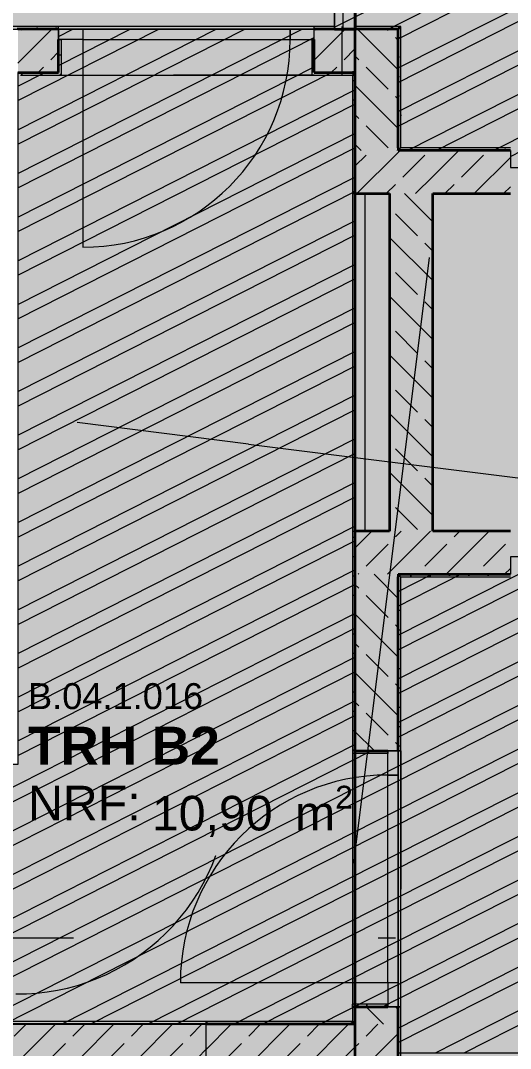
# Model space of a CAD drawing. Header units: metres. Extents: x 101 to 346, y 66 to 213.
# Drawn here: x 152.42 to 155.26, y 84.99 to 90.93 of the extents above; entities that cross this region are included whole.
import ezdxf

# ---------------------------------------------------------------- set-up
doc = ezdxf.new("R2010")
doc.units = ezdxf.units.M
doc.header["$MEASUREMENT"] = 0
for name, pattern in [('Strichlinie-über-Schnitt', [0.0023, 0.0008, -0.0015]), ('Strichlinie_ eng', [0.0023, 0.0015, -0.0008]), ('Strichpunktlinie', [0.006703, 0.003528, -0.001764, 0, -0.001411])]:
    doc.linetypes.add(name, pattern=pattern)
for name, color, linetype in [('00  Raster', 7, 'Continuous'), ('10  Treppen + Rampen', 7, 'Continuous'), ('10  Wand Massiv', 7, 'Continuous'), ('10  Wand Massiv_Schnittschraffur', 7, 'Continuous'), ('10  Wand Massiv_Tür', 7, 'Continuous'), ('20  Boden Aufbauten', 7, 'Continuous'), ('20  Boden Aufbauten_Deckschraffur', 7, 'Continuous'), ('20  Wand Leichtbau', 7, 'Continuous'), ('20  Wand Leichtbau_Schnittschraffur', 7, 'Continuous'), ('20  Wand Leichtbau_Tür', 7, 'Continuous'), ('50  NUF - Raumstempel', 7, 'Continuous'), ('Neubau_10  Treppen + Rampen', 7, 'Continuous'), ('Neubau_20  Boden Aufbauten', 7, 'Continuous'), ('Neubau_20  Boden Aufbauten_Deckschraffur', 7, 'Continuous'), ('Neubau_20  Bodenschott', 7, 'Continuous'), ('Neubau_20  Bodenschott_Deckschraffur', 7, 'Continuous')]:
    doc.layers.add(name, color=color, linetype=linetype)
doc.styles.add('ERSTELLTER_STIL_1', font='')
doc.styles.add('ERSTELLTER_STIL_2', font='arial.ttf')
doc.styles.get('ERSTELLTER_STIL_1').set_extended_font_data('Arial')
pattern_1 = [(26.86749, (13.58792, 22.68427), (-0.07117876, 0.14049852), [0, -0.105, 0, -0.1575]), (91.86749, (13.92054, 22.57534), (0.15741635, 0.00513262), [0, -0.077, 0, -0.133])]
pattern_2 = [(26.86749, (13.479, 22.35165), (-0.10168394, 0.20071217), []), (26.86749, (13.4451, 22.41855), (-0.10168394, 0.20071217), [])]
pattern_3 = [(26.86749, (13.479, 22.351647), (-0.022596431, 0.044602705), [0, -0.05])]
pattern_4 = [(225, (13.479, 22.35165), (-0.16970563, 0.16970563), []), (225, (13.56385, 22.2668), (-0.16970563, 0.16970563), [0.18, -0.06])]
pattern_5 = [(45, (13.479, 22.35165), (-0.16970563, 0.16970563), []), (45, (13.39415, 22.4365), (-0.16970563, 0.16970563), [0.18, -0.06])]
pattern_6 = [(315, (13.479, 22.35165), (0.16970563, 0.16970563), []), (315, (13.56385, 22.4365), (0.16970563, 0.16970563), [0.18, -0.06])]
pattern_7 = [(225, (13.479, 22.35165), (-0.16970563, 0.16970563), []), (225, (13.56385, 22.2668), (-0.16970563, 0.16970563), [0.18, -0.06])]
pattern_8 = [(45, (13.479, 22.35165), (-0.16970563, 0.16970563), []), (45, (13.39415, 22.4365), (-0.16970563, 0.16970563), [0.18, -0.06])]
pattern_9 = [(315, (13.479, 22.35165), (0.16970563, 0.16970563), []), (315, (13.56385, 22.4365), (0.16970563, 0.16970563), [0.18, -0.06])]

msp = doc.modelspace()

# ---------------------------------------------------------------- hatches: boundary and pattern name
at = {"layer": '10  Wand Massiv_Schnittschraffur', "linetype": 'Continuous', "lineweight": 0, "true_color": 0xffffff}
for points in [[(152.6404, 90.8919), (148.8054, 90.8919), (148.8196, 90.8769), (152.6404, 90.8769)], [(154.2379, 90.8919), (154.1204, 90.8919), (154.1204, 90.8769), (154.2379, 90.8769)], [(154.3554, 90.8919), (154.2804, 90.8919), (154.2804, 90.8769), (154.3554, 90.8769)], [(154.3629, 90.8919), (154.3629, 90.8769), (154.6054, 90.8769), (154.6054, 90.8919)], [(154.6054, 90.8919), (154.6054, 90.8769), (154.6204, 90.8919)], [(154.6054, 90.8769), (154.6204, 90.8769), (154.6204, 90.8919)], [(152.6404, 90.8769), (152.4054, 90.8769), (152.4054, 90.6269), (152.6404, 90.6269), (152.6404, 90.8169)], [(152.6404, 90.8769), (152.6404, 90.8169), (152.7804, 90.8169), (152.7804, 90.8769)], [(153.9804, 90.8169), (153.9804, 90.8769), (152.7804, 90.8769), (152.7804, 90.8169)], [(154.1204, 90.8769), (153.9804, 90.8769), (153.9804, 90.8169), (154.1204, 90.8169)], [(154.3554, 90.8769), (154.1204, 90.8769), (154.1204, 90.8169), (154.1204, 90.6269), (154.3554, 90.6269)], [(154.3554, 90.8769), (154.2804, 90.8769), (154.2804, 90.6269), (154.3554, 90.6269)], [(154.6054, 90.8769), (154.3554, 90.8769), (154.3554, 90.6269)], [(154.3554, 90.6269), (154.6054, 90.6269), (154.6054, 90.8769)], [(154.6204, 90.1919), (154.6204, 90.8769), (154.6054, 90.8769), (154.6054, 90.1919)], [(152.6404, 90.6119), (152.6554, 90.6119), (152.6554, 90.8169), (152.6404, 90.8169), (152.6404, 90.6269)], [(154.1054, 90.6119), (154.1204, 90.6119), (154.1204, 90.6269), (154.1204, 90.8169), (154.1054, 90.8169)], [(152.4204, 90.6269), (152.4204, 90.6119), (152.6404, 90.6119), (152.6404, 90.6269)], [(154.1204, 90.6269), (154.1204, 90.6119), (154.3404, 90.6119), (154.3404, 90.6269)], [(154.2804, 90.6119), (154.3554, 90.6119), (154.3554, 90.6269), (154.2804, 90.6269)], [(154.3554, 90.6269), (154.3404, 90.6269), (154.3404, 90.6119)], [(154.3404, 90.6119), (154.3554, 90.6119), (154.3554, 90.6269)], [(154.3404, 90.6119), (154.3404, 89.9269), (154.3554, 89.9411), (154.3554, 90.6119)], [(154.6045, 90.1769), (154.6054, 90.1777), (154.6054, 90.6269), (154.3554, 90.6269), (154.3554, 90.1769)], [(154.3554, 90.1769), (154.3554, 89.9411), (154.6045, 90.1769)], [(154.3554, 89.9269), (154.6054, 89.9269), (154.6054, 90.1769), (154.3554, 89.9411)], [(154.6204, 90.1919), (154.6054, 90.1919), (154.6054, 90.1777)], [(154.6204, 90.1919), (154.6054, 90.1777), (154.6204, 90.1769)], [(154.6054, 89.9269), (154.8054, 89.9269), (154.8054, 90.1769), (154.6054, 90.1769)], [(154.6204, 90.1769), (154.8054, 90.1769), (154.8054, 90.1919), (154.6204, 90.1919)], [(154.8054, 90.1919), (154.8054, 90.1769), (155.2554, 90.1769), (155.2554, 90.1919)], [(154.8054, 90.1769), (154.8054, 89.9269), (155.2554, 89.9269), (155.2554, 90.1769)], [(154.3554, 89.9411), (154.3404, 89.9269), (154.3554, 89.9269)], [(154.8054, 87.9769), (154.8054, 89.9269), (154.5554, 89.9269), (154.5554, 87.9769)], [(154.3404, 87.9769), (154.3554, 87.9627), (154.3554, 87.9769)], [(154.3554, 87.9627), (154.3404, 87.9769), (154.3404, 86.7069), (154.3554, 86.7069)], [(154.6054, 87.9769), (154.3554, 87.9769), (154.3554, 87.9627), (154.6045, 87.7269)], [(154.6054, 87.7269), (154.8054, 87.7269), (154.8054, 87.9769), (154.6054, 87.9769)], [(154.8054, 87.9769), (154.8054, 87.7269), (155.2554, 87.7269), (155.2554, 87.9769)], [(154.6045, 87.7269), (154.3554, 87.9627), (154.3554, 87.7269)], [(154.6045, 87.7269), (154.3554, 87.7269), (154.3554, 86.7069), (154.5454, 86.7069), (154.6054, 86.7069), (154.6054, 87.7261)], [(154.6054, 87.7269), (154.6204, 87.7119), (154.6204, 87.7269)], [(154.6204, 87.7119), (154.6054, 87.7261), (154.6054, 87.7119)], [(154.6054, 87.7119), (154.6054, 86.7069), (154.6204, 86.7069), (154.6204, 87.7119)], [(154.6204, 87.7119), (154.8054, 87.7119), (154.8054, 87.7269), (154.6204, 87.7269)], [(154.8054, 87.7269), (154.8054, 87.7119), (155.2554, 87.7119), (155.2554, 87.7269)], [(154.3404, 86.7069), (154.3404, 86.6919), (154.5454, 86.6919), (154.5454, 86.7069), (154.3554, 86.7069)], [(154.6054, 86.7069), (154.5454, 86.7069), (154.5454, 86.5669), (154.6054, 86.5669)], [(154.5454, 86.5669), (154.5454, 85.3669), (154.6054, 85.3669), (154.6054, 86.5669)], [(154.6054, 85.2269), (154.6054, 85.3669), (154.5454, 85.3669), (154.5454, 85.2269)], [(154.3404, 85.2419), (154.3404, 85.2269), (154.3554, 85.2269), (154.5454, 85.2269), (154.5454, 85.2419)], [(154.3554, 85.2269), (154.3404, 85.2269), (154.3404, 85.1419), (154.3554, 85.1419)], [(154.3554, 85.2269), (154.3554, 85.1269), (154.6054, 85.1269), (154.6054, 85.2269), (154.5454, 85.2269)], [(154.6054, 85.2269), (154.6054, 84.8769), (154.6204, 84.8769), (154.6204, 85.2269)], [(153.5011, 85.1419), (148.1904, 85.1419), (148.1904, 85.1269), (153.5011, 85.1269)], [(148.1904, 84.9269), (153.5011, 84.9269), (153.5011, 85.1269), (148.1904, 85.1269)], [(154.3404, 85.1419), (153.4948, 85.1419), (153.4948, 85.1269), (154.3404, 85.1269)], [(154.3554, 85.1269), (153.4948, 85.1269), (153.4948, 84.8769), (154.3554, 84.8769)], [(154.3554, 85.1419), (154.3404, 85.1419), (154.3554, 85.1269)], [(154.3404, 85.1419), (154.3404, 85.1269), (154.3554, 85.1269)], [(154.6054, 85.1269), (154.3554, 85.1269), (154.6054, 84.8769)], [(154.3554, 85.1269), (154.3554, 84.8769), (154.6054, 84.8769)]]:
    msp.add_hatch(color=7, dxfattribs=at).paths.add_polyline_path(points)
at = {"layer": '10  Wand Massiv_Schnittschraffur', "linetype": 'Continuous', "lineweight": 13, "true_color": 0x000100}
h = msp.add_hatch(dxfattribs=at)
h.set_pattern_fill('Gips_0008', color=98, style=0, pattern_type=2)
h.set_pattern_definition(pattern_3)
h.paths.add_polyline_path([(152.6404, 90.8919), (148.8054, 90.8919), (148.8196, 90.8769), (152.6404, 90.8769)])
h = msp.add_hatch(dxfattribs=at)
h.set_pattern_fill('Gips_0008', color=98, style=0, pattern_type=2)
h.set_pattern_definition(pattern_3)
h.paths.add_polyline_path([(154.2379, 90.8919), (154.1204, 90.8919), (154.1204, 90.8769), (154.2379, 90.8769)])
h = msp.add_hatch(dxfattribs=at)
h.set_pattern_fill('Gips_0008', color=98, style=0, pattern_type=2)
h.set_pattern_definition(pattern_3)
h.paths.add_polyline_path([(154.3554, 90.8919), (154.2804, 90.8919), (154.2804, 90.8769), (154.3554, 90.8769)])
h = msp.add_hatch(dxfattribs=at)
h.set_pattern_fill('Gips_0008', color=98, style=0, pattern_type=2)
h.set_pattern_definition(pattern_3)
h.paths.add_polyline_path([(154.3629, 90.8919), (154.3629, 90.8769), (154.6054, 90.8769), (154.6054, 90.8919)])
h = msp.add_hatch(dxfattribs=at)
h.set_pattern_fill('Gips_0008', color=98, style=0, pattern_type=2)
h.set_pattern_definition(pattern_3)
h.paths.add_polyline_path([(154.6054, 90.8919), (154.6054, 90.8769), (154.6204, 90.8919)])
h = msp.add_hatch(dxfattribs=at)
h.set_pattern_fill('Gips_0008', color=98, style=0, pattern_type=2)
h.set_pattern_definition(pattern_3)
h.paths.add_polyline_path([(154.6054, 90.8769), (154.6204, 90.8769), (154.6204, 90.8919)])
h = msp.add_hatch(dxfattribs=at)
h.set_pattern_fill('Beton__Stahlbeton_0008', color=98, style=0, pattern_type=2)
h.set_pattern_definition(pattern_4)
h.paths.add_polyline_path([(152.6404, 90.8769), (152.4054, 90.8769), (152.4054, 90.6269), (152.6404, 90.6269), (152.6404, 90.8169)])
h = msp.add_hatch(dxfattribs=at)
h.set_pattern_fill('Beton__Stahlbeton_0008', color=98, style=0, pattern_type=2)
h.set_pattern_definition(pattern_4)
h.paths.add_polyline_path([(154.3554, 90.8769), (154.1204, 90.8769), (154.1204, 90.8169), (154.1204, 90.6269), (154.3554, 90.6269)])
h = msp.add_hatch(dxfattribs=at)
h.set_pattern_fill('Beton__Stahlbeton_0008', color=98, style=0, pattern_type=2)
h.set_pattern_definition([(225, (13.479, 22.35165), (-0.16970563, 0.16970563), []), (225, (13.56385, 22.2668), (-0.16970563, 0.16970563), [0.18, -0.06])])
h.paths.add_polyline_path([(154.3554, 90.8769), (154.2804, 90.8769), (154.2804, 90.6269), (154.3554, 90.6269)])
h = msp.add_hatch(dxfattribs=at)
h.set_pattern_fill('Beton__Stahlbeton_0008', color=98, style=0, pattern_type=2)
h.set_pattern_definition(pattern_9)
h.paths.add_polyline_path([(154.6054, 90.8769), (154.3554, 90.8769), (154.3554, 90.6269)])
h = msp.add_hatch(dxfattribs=at)
h.set_pattern_fill('Beton__Stahlbeton_0008', color=98, style=0, pattern_type=2)
h.set_pattern_definition(pattern_9)
h.paths.add_polyline_path([(154.3554, 90.6269), (154.6054, 90.6269), (154.6054, 90.8769)])
h = msp.add_hatch(dxfattribs=at)
h.set_pattern_fill('Gips_0008', color=98, style=0, pattern_type=2)
h.set_pattern_definition(pattern_3)
h.paths.add_polyline_path([(154.6204, 90.1919), (154.6204, 90.8769), (154.6054, 90.8769), (154.6054, 90.1919)])
h = msp.add_hatch(dxfattribs=at)
h.set_pattern_fill('Gips_0008', color=98, style=0, pattern_type=2)
h.set_pattern_definition(pattern_3)
h.paths.add_polyline_path([(152.6404, 90.6119), (152.6554, 90.6119), (152.6554, 90.8169), (152.6404, 90.8169), (152.6404, 90.6269)])
h = msp.add_hatch(dxfattribs=at)
h.set_pattern_fill('Gips_0008', color=98, style=0, pattern_type=2)
h.set_pattern_definition(pattern_3)
h.paths.add_polyline_path([(154.1054, 90.6119), (154.1204, 90.6119), (154.1204, 90.6269), (154.1204, 90.8169), (154.1054, 90.8169)])
h = msp.add_hatch(dxfattribs=at)
h.set_pattern_fill('Gips_0008', color=98, style=0, pattern_type=2)
h.set_pattern_definition(pattern_3)
h.paths.add_polyline_path([(152.4204, 90.6269), (152.4204, 90.6119), (152.6404, 90.6119), (152.6404, 90.6269)])
h = msp.add_hatch(dxfattribs=at)
h.set_pattern_fill('Gips_0008', color=98, style=0, pattern_type=2)
h.set_pattern_definition(pattern_3)
h.paths.add_polyline_path([(154.1204, 90.6269), (154.1204, 90.6119), (154.3404, 90.6119), (154.3404, 90.6269)])
h = msp.add_hatch(dxfattribs=at)
h.set_pattern_fill('Gips_0008', color=98, style=0, pattern_type=2)
h.set_pattern_definition(pattern_3)
h.paths.add_polyline_path([(154.2804, 90.6119), (154.3554, 90.6119), (154.3554, 90.6269), (154.2804, 90.6269)])
h = msp.add_hatch(dxfattribs=at)
h.set_pattern_fill('Gips_0008', color=98, style=0, pattern_type=2)
h.set_pattern_definition(pattern_3)
h.paths.add_polyline_path([(154.3554, 90.6269), (154.3404, 90.6269), (154.3404, 90.6119)])
h = msp.add_hatch(dxfattribs=at)
h.set_pattern_fill('Gips_0008', color=98, style=0, pattern_type=2)
h.set_pattern_definition(pattern_3)
h.paths.add_polyline_path([(154.3404, 90.6119), (154.3554, 90.6119), (154.3554, 90.6269)])
h = msp.add_hatch(dxfattribs=at)
h.set_pattern_fill('Gips_0008', color=98, style=0, pattern_type=2)
h.set_pattern_definition(pattern_3)
h.paths.add_polyline_path([(154.3404, 90.6119), (154.3404, 89.9269), (154.3554, 89.9411), (154.3554, 90.6119)])
h = msp.add_hatch(dxfattribs=at)
h.set_pattern_fill('Beton__Stahlbeton_0008', color=98, style=0, pattern_type=2)
h.set_pattern_definition(pattern_9)
h.paths.add_polyline_path([(154.6045, 90.1769), (154.6054, 90.1777), (154.6054, 90.6269), (154.3554, 90.6269), (154.3554, 90.1769)])
h = msp.add_hatch(dxfattribs=at)
h.set_pattern_fill('Beton__Stahlbeton_0008', color=98, style=0, pattern_type=2)
h.set_pattern_definition(pattern_7)
h.paths.add_polyline_path([(154.3554, 90.1769), (154.3554, 89.9411), (154.6045, 90.1769)])
h = msp.add_hatch(dxfattribs=at)
h.set_pattern_fill('Beton__Stahlbeton_0008', color=98, style=0, pattern_type=2)
h.set_pattern_definition(pattern_7)
h.paths.add_polyline_path([(154.3554, 89.9269), (154.6054, 89.9269), (154.6054, 90.1769), (154.3554, 89.9411)])
h = msp.add_hatch(dxfattribs=at)
h.set_pattern_fill('Gips_0008', color=98, style=0, pattern_type=2)
h.set_pattern_definition(pattern_3)
h.paths.add_polyline_path([(154.6204, 90.1919), (154.6054, 90.1919), (154.6054, 90.1777)])
h = msp.add_hatch(dxfattribs=at)
h.set_pattern_fill('Gips_0008', color=98, style=0, pattern_type=2)
h.set_pattern_definition(pattern_3)
h.paths.add_polyline_path([(154.6204, 90.1919), (154.6054, 90.1777), (154.6204, 90.1769)])
h = msp.add_hatch(dxfattribs=at)
h.set_pattern_fill('Beton__Stahlbeton_0008', color=98, style=0, pattern_type=2)
h.set_pattern_definition(pattern_7)
h.paths.add_polyline_path([(154.6054, 89.9269), (154.8054, 89.9269), (154.8054, 90.1769), (154.6054, 90.1769)])
h = msp.add_hatch(dxfattribs=at)
h.set_pattern_fill('Gips_0008', color=98, style=0, pattern_type=2)
h.set_pattern_definition(pattern_3)
h.paths.add_polyline_path([(154.6204, 90.1769), (154.8054, 90.1769), (154.8054, 90.1919), (154.6204, 90.1919)])
h = msp.add_hatch(dxfattribs=at)
h.set_pattern_fill('Gips_0008', color=98, style=0, pattern_type=2)
h.set_pattern_definition(pattern_3)
h.paths.add_polyline_path([(154.8054, 90.1919), (154.8054, 90.1769), (155.2554, 90.1769), (155.2554, 90.1919)])
h = msp.add_hatch(dxfattribs=at)
h.set_pattern_fill('Beton__Stahlbeton_0008', color=98, style=0, pattern_type=2)
h.set_pattern_definition([(225, (13.479, 22.35165), (-0.16970563, 0.16970563), []), (225, (13.56385, 22.2668), (-0.16970563, 0.16970563), [0.18, -0.06])])
h.paths.add_polyline_path([(154.8054, 90.1769), (154.8054, 89.9269), (155.2554, 89.9269), (155.2554, 90.1769)])
h = msp.add_hatch(dxfattribs=at)
h.set_pattern_fill('Gips_0008', color=98, style=0, pattern_type=2)
h.set_pattern_definition(pattern_3)
h.paths.add_polyline_path([(154.3554, 89.9411), (154.3404, 89.9269), (154.3554, 89.9269)])
h = msp.add_hatch(dxfattribs=at)
h.set_pattern_fill('Beton__Stahlbeton_0008', color=98, style=0, pattern_type=2)
h.set_pattern_definition([(315, (13.479, 22.35165), (0.16970563, 0.16970563), []), (315, (13.56385, 22.4365), (0.16970563, 0.16970563), [0.18, -0.06])])
h.paths.add_polyline_path([(154.8054, 87.9769), (154.8054, 89.9269), (154.5554, 89.9269), (154.5554, 87.9769)])
h = msp.add_hatch(dxfattribs=at)
h.set_pattern_fill('Gips_0008', color=98, style=0, pattern_type=2)
h.set_pattern_definition(pattern_3)
h.paths.add_polyline_path([(154.3404, 87.9769), (154.3554, 87.9627), (154.3554, 87.9769)])
h = msp.add_hatch(dxfattribs=at)
h.set_pattern_fill('Gips_0008', color=98, style=0, pattern_type=2)
h.set_pattern_definition(pattern_3)
h.paths.add_polyline_path([(154.3554, 87.9627), (154.3404, 87.9769), (154.3404, 86.7069), (154.3554, 86.7069)])
h = msp.add_hatch(dxfattribs=at)
h.set_pattern_fill('Beton__Stahlbeton_0008', color=98, style=0, pattern_type=2)
h.set_pattern_definition(pattern_8)
h.paths.add_polyline_path([(154.6054, 87.9769), (154.3554, 87.9769), (154.3554, 87.9627), (154.6045, 87.7269)])
h = msp.add_hatch(dxfattribs=at)
h.set_pattern_fill('Beton__Stahlbeton_0008', color=98, style=0, pattern_type=2)
h.set_pattern_definition(pattern_8)
h.paths.add_polyline_path([(154.6054, 87.7269), (154.8054, 87.7269), (154.8054, 87.9769), (154.6054, 87.9769)])
h = msp.add_hatch(dxfattribs=at)
h.set_pattern_fill('Beton__Stahlbeton_0008', color=98, style=0, pattern_type=2)
h.set_pattern_definition([(45, (13.479, 22.35165), (-0.16970563, 0.16970563), []), (45, (13.39415, 22.4365), (-0.16970563, 0.16970563), [0.18, -0.06])])
h.paths.add_polyline_path([(154.8054, 87.9769), (154.8054, 87.7269), (155.2554, 87.7269), (155.2554, 87.9769)])
h = msp.add_hatch(dxfattribs=at)
h.set_pattern_fill('Beton__Stahlbeton_0008', color=98, style=0, pattern_type=2)
h.set_pattern_definition(pattern_8)
h.paths.add_polyline_path([(154.6045, 87.7269), (154.3554, 87.9627), (154.3554, 87.7269)])
h = msp.add_hatch(dxfattribs=at)
h.set_pattern_fill('Beton__Stahlbeton_0008', color=98, style=0, pattern_type=2)
h.set_pattern_definition(pattern_6)
h.paths.add_polyline_path([(154.6045, 87.7269), (154.3554, 87.7269), (154.3554, 86.7069), (154.5454, 86.7069), (154.6054, 86.7069), (154.6054, 87.7261)])
h = msp.add_hatch(dxfattribs=at)
h.set_pattern_fill('Gips_0008', color=98, style=0, pattern_type=2)
h.set_pattern_definition(pattern_3)
h.paths.add_polyline_path([(154.6054, 87.7269), (154.6204, 87.7119), (154.6204, 87.7269)])
h = msp.add_hatch(dxfattribs=at)
h.set_pattern_fill('Gips_0008', color=98, style=0, pattern_type=2)
h.set_pattern_definition(pattern_3)
h.paths.add_polyline_path([(154.6204, 87.7119), (154.6054, 87.7261), (154.6054, 87.7119)])
h = msp.add_hatch(dxfattribs=at)
h.set_pattern_fill('Gips_0008', color=98, style=0, pattern_type=2)
h.set_pattern_definition(pattern_3)
h.paths.add_polyline_path([(154.6054, 87.7119), (154.6054, 86.7069), (154.6204, 86.7069), (154.6204, 87.7119)])
h = msp.add_hatch(dxfattribs=at)
h.set_pattern_fill('Gips_0008', color=98, style=0, pattern_type=2)
h.set_pattern_definition(pattern_3)
h.paths.add_polyline_path([(154.6204, 87.7119), (154.8054, 87.7119), (154.8054, 87.7269), (154.6204, 87.7269)])
h = msp.add_hatch(dxfattribs=at)
h.set_pattern_fill('Gips_0008', color=98, style=0, pattern_type=2)
h.set_pattern_definition(pattern_3)
h.paths.add_polyline_path([(154.8054, 87.7269), (154.8054, 87.7119), (155.2554, 87.7119), (155.2554, 87.7269)])
h = msp.add_hatch(dxfattribs=at)
h.set_pattern_fill('Gips_0008', color=98, style=0, pattern_type=2)
h.set_pattern_definition(pattern_3)
h.paths.add_polyline_path([(154.3404, 86.7069), (154.3404, 86.6919), (154.5454, 86.6919), (154.5454, 86.7069), (154.3554, 86.7069)])
h = msp.add_hatch(dxfattribs=at)
h.set_pattern_fill('Gips_0008', color=98, style=0, pattern_type=2)
h.set_pattern_definition(pattern_3)
h.paths.add_polyline_path([(154.3404, 85.2419), (154.3404, 85.2269), (154.3554, 85.2269), (154.5454, 85.2269), (154.5454, 85.2419)])
h = msp.add_hatch(dxfattribs=at)
h.set_pattern_fill('Gips_0008', color=98, style=0, pattern_type=2)
h.set_pattern_definition(pattern_3)
h.paths.add_polyline_path([(154.3554, 85.2269), (154.3404, 85.2269), (154.3404, 85.1419), (154.3554, 85.1419)])
h = msp.add_hatch(dxfattribs=at)
h.set_pattern_fill('Beton__Stahlbeton_0008', color=98, style=0, pattern_type=2)
h.set_pattern_definition(pattern_6)
h.paths.add_polyline_path([(154.3554, 85.2269), (154.3554, 85.1269), (154.6054, 85.1269), (154.6054, 85.2269), (154.5454, 85.2269)])
h = msp.add_hatch(dxfattribs=at)
h.set_pattern_fill('Gips_0008', color=98, style=0, pattern_type=2)
h.set_pattern_definition(pattern_3)
h.paths.add_polyline_path([(154.6054, 85.2269), (154.6054, 84.8769), (154.6204, 84.8769), (154.6204, 85.2269)])
h = msp.add_hatch(dxfattribs=at)
h.set_pattern_fill('Gips_0008', color=98, style=0, pattern_type=2)
h.set_pattern_definition(pattern_3)
h.paths.add_polyline_path([(153.5011, 85.1419), (148.1904, 85.1419), (148.1904, 85.1269), (153.5011, 85.1269)])
h = msp.add_hatch(dxfattribs=at)
h.set_pattern_fill('Beton__Stahlbeton_0008', color=98, style=0, pattern_type=2)
h.set_pattern_definition([(45, (13.479, 22.35165), (-0.16970563, 0.16970563), []), (45, (13.39415, 22.4365), (-0.16970563, 0.16970563), [0.18, -0.06])])
h.paths.add_polyline_path([(148.1904, 84.9269), (153.5011, 84.9269), (153.5011, 85.1269), (148.1904, 85.1269)])
h = msp.add_hatch(dxfattribs=at)
h.set_pattern_fill('Gips_0008', color=98, style=0, pattern_type=2)
h.set_pattern_definition(pattern_3)
h.paths.add_polyline_path([(154.3404, 85.1419), (153.4948, 85.1419), (153.4948, 85.1269), (154.3404, 85.1269)])
h = msp.add_hatch(dxfattribs=at)
h.set_pattern_fill('Beton__Stahlbeton_0008', color=98, style=0, pattern_type=2)
h.set_pattern_definition(pattern_5)
h.paths.add_polyline_path([(154.3554, 85.1269), (153.4948, 85.1269), (153.4948, 84.8769), (154.3554, 84.8769)])
h = msp.add_hatch(dxfattribs=at)
h.set_pattern_fill('Gips_0008', color=98, style=0, pattern_type=2)
h.set_pattern_definition(pattern_3)
h.paths.add_polyline_path([(154.3554, 85.1419), (154.3404, 85.1419), (154.3554, 85.1269)])
h = msp.add_hatch(dxfattribs=at)
h.set_pattern_fill('Gips_0008', color=98, style=0, pattern_type=2)
h.set_pattern_definition(pattern_3)
h.paths.add_polyline_path([(154.3404, 85.1419), (154.3404, 85.1269), (154.3554, 85.1269)])
h = msp.add_hatch(dxfattribs=at)
h.set_pattern_fill('Beton__Stahlbeton_0008', color=98, style=0, pattern_type=2)
h.set_pattern_definition(pattern_5)
h.paths.add_polyline_path([(154.6054, 85.1269), (154.3554, 85.1269), (154.6054, 84.8769)])
h = msp.add_hatch(dxfattribs=at)
h.set_pattern_fill('Beton__Stahlbeton_0008', color=98, style=0, pattern_type=2)
h.set_pattern_definition(pattern_5)
h.paths.add_polyline_path([(154.3554, 85.1269), (154.3554, 84.8769), (154.6054, 84.8769)])
at = {"layer": '20  Boden Aufbauten_Deckschraffur', "linetype": 'Continuous', "lineweight": 18, "true_color": 0xfff4ea}
for points in [[(158.0854, 93.2969), (154.3629, 93.2969), (154.3629, 92.6919), (154.2379, 92.6919), (154.2379, 91.3619), (154.2379, 90.8769), (154.6054, 90.8769), (154.6054, 90.1769), (155.2554, 90.1769), (155.2554, 90.0769), (156.3154, 90.0769), (156.3154, 90.1769), (156.5054, 90.1769), (156.5054, 90.8769), (157.2954, 90.8769), (157.2954, 90.7769), (158.3154, 90.7769), (158.3154, 90.8769), (158.9703, 90.8769), (158.9703, 93.2969), (158.7004, 93.2969), (158.0854, 93.2969)], [(152.6404, 90.6269), (152.4054, 90.6269), (152.4054, 86.6268), (152.1554, 86.6268), (152.1554, 85.1269), (154.3554, 85.1269), (154.3554, 85.2269), (154.6054, 85.2269), (154.6054, 86.7069), (154.3554, 86.7069), (154.3554, 90.6269), (154.1204, 90.6269), (154.1204, 90.8769), (152.6404, 90.8769)], [(155.2554, 87.7269), (154.6054, 87.7269), (154.6054, 86.7069), (154.6054, 85.2269), (154.6054, 84.9619), (158.9704, 84.9619), (159.0704, 84.962), (159.0704, 86.5569), (158.9704, 86.5569), (158.9704, 87.7269), (158.3154, 87.7269), (158.3154, 87.8269), (157.2954, 87.8269), (157.2954, 87.7269), (156.5054, 87.7269), (156.3154, 87.7269), (156.3154, 87.8269), (155.2554, 87.8269)]]:
    msp.add_hatch(color=7, dxfattribs=at).paths.add_polyline_path(points)
at = {"layer": '20  Boden Aufbauten_Deckschraffur', "linetype": 'Continuous', "lineweight": 18}
h = msp.add_hatch(dxfattribs=at)
h.set_pattern_fill('Stahl_0008', color=8, style=0, pattern_type=2)
h.set_pattern_definition(pattern_2)
h.paths.add_polyline_path([(158.0854, 93.2969), (154.3629, 93.2969), (154.3629, 92.6919), (154.2379, 92.6919), (154.2379, 91.3619), (154.2379, 90.8769), (154.6054, 90.8769), (154.6054, 90.1769), (155.2554, 90.1769), (155.2554, 90.0769), (156.3154, 90.0769), (156.3154, 90.1769), (156.5054, 90.1769), (156.5054, 90.8769), (157.2954, 90.8769), (157.2954, 90.7769), (158.3154, 90.7769), (158.3154, 90.8769), (158.9703, 90.8769), (158.9703, 93.2969), (158.7004, 93.2969), (158.0854, 93.2969)])
h = msp.add_hatch(dxfattribs=at)
h.set_pattern_fill('Stahl_0008', color=8, style=0, pattern_type=2)
h.set_pattern_definition(pattern_2)
h.paths.add_polyline_path([(152.6404, 90.6269), (152.4054, 90.6269), (152.4054, 86.6268), (152.1554, 86.6268), (152.1554, 85.1269), (154.3554, 85.1269), (154.3554, 85.2269), (154.6054, 85.2269), (154.6054, 86.7069), (154.3554, 86.7069), (154.3554, 90.6269), (154.1204, 90.6269), (154.1204, 90.8769), (152.6404, 90.8769)])
h = msp.add_hatch(dxfattribs=at)
h.set_pattern_fill('Stahl_0008', color=8, style=0, pattern_type=2)
h.set_pattern_definition(pattern_2)
h.paths.add_polyline_path([(155.2554, 87.7269), (154.6054, 87.7269), (154.6054, 86.7069), (154.6054, 85.2269), (154.6054, 84.9619), (158.9704, 84.9619), (159.0704, 84.962), (159.0704, 86.5569), (158.9704, 86.5569), (158.9704, 87.7269), (158.3154, 87.7269), (158.3154, 87.8269), (157.2954, 87.8269), (157.2954, 87.7269), (156.5054, 87.7269), (156.3154, 87.7269), (156.3154, 87.8269), (155.2554, 87.8269)])
at = {"layer": '20  Wand Leichtbau_Schnittschraffur', "linetype": 'Continuous', "lineweight": 0, "true_color": 0xffffff}
msp.add_hatch(color=7, dxfattribs=at).paths.add_polyline_path([(154.2879, 90.8769), (154.2879, 90.9769), (154.2579, 90.9769), (154.2579, 90.9619), (154.2379, 90.9619), (154.2379, 90.8769)])
at = {"layer": '20  Wand Leichtbau_Schnittschraffur', "linetype": 'Continuous', "lineweight": 18}
for points in [[(154.2379, 90.8769), (154.3629, 90.8769), (154.3629, 90.8919), (154.2379, 90.8919)], [(154.4154, 87.9769), (154.4154, 89.9269), (154.3404, 89.9269), (154.3404, 87.9769)]]:
    msp.add_hatch(color=9, dxfattribs=at).paths.add_polyline_path(points)
at = {"layer": 'Neubau_10  Treppen + Rampen', "linetype": 'Continuous', "lineweight": 0, "true_color": 0x8f8f8f}
msp.add_hatch(color=252, dxfattribs=at).paths.add_polyline_path([(152.1727, 79.3072), (159.1776, 79.3072), (159.1776, 100.4829), (154.3554, 100.4829), (154.3554, 84.8619), (152.869, 84.8619)])
at = {"layer": 'Neubau_20  Boden Aufbauten_Deckschraffur', "linetype": 'Continuous', "lineweight": 50, "true_color": 0x9f9f9f}
msp.add_hatch(color=253, dxfattribs=at).paths.add_polyline_path([(121.9704, 91.1919), (121.9704, 90.8919), (154.2379, 90.8919), (154.2379, 91.1919), (131.3429, 91.1919), (128.1054, 91.1919)])
at = {"layer": 'Neubau_20  Boden Aufbauten_Deckschraffur', "linetype": 'Continuous', "lineweight": 18, "true_color": 0xefefef}
h = msp.add_hatch(dxfattribs=at)
h.set_pattern_fill('Mörtel_0008', style=0, pattern_type=2)
h.set_pattern_definition(pattern_1)
h.paths.add_polyline_path([(121.9704, 91.1919), (121.9704, 90.8919), (154.2379, 90.8919), (154.2379, 91.1919), (131.3429, 91.1919), (128.1054, 91.1919)])
at = {"layer": 'Neubau_20  Boden Aufbauten_Deckschraffur', "linetype": 'Continuous', "lineweight": 18, "true_color": 0xada092}
msp.add_hatch(color=253, dxfattribs=at).paths.add_polyline_path([(121.9704, 90.8919), (121.9704, 90.7919), (128.1054, 90.7919), (128.1054, 90.7669), (131.3429, 90.7669), (131.3429, 90.7919), (131.4679, 90.7919), (131.4679, 85.4119), (131.4304, 85.4119), (131.4304, 85.1018), (131.4679, 85.1018), (131.5641, 85.1018), (148.1904, 85.1018), (148.1904, 87.6069), (147.5904, 87.6069), (147.5904, 90.8769), (154.2379, 90.8769), (154.2379, 90.8919)])
at = {"layer": 'Neubau_20  Boden Aufbauten_Deckschraffur', "linetype": 'Continuous', "lineweight": 18}
h = msp.add_hatch(dxfattribs=at)
h.set_pattern_fill('Mörtel_0008', color=8, style=0, pattern_type=2)
h.set_pattern_definition(pattern_1)
h.paths.add_polyline_path([(121.9704, 90.8919), (121.9704, 90.7919), (128.1054, 90.7919), (128.1054, 90.7669), (131.3429, 90.7669), (131.3429, 90.7919), (131.4679, 90.7919), (131.4679, 85.4119), (131.4304, 85.4119), (131.4304, 85.1018), (131.4679, 85.1018), (131.5641, 85.1018), (148.1904, 85.1018), (148.1904, 87.6069), (147.5904, 87.6069), (147.5904, 90.8769), (154.2379, 90.8769), (154.2379, 90.8919)])
at = {"layer": 'Neubau_20  Bodenschott_Deckschraffur', "linetype": 'Continuous', "lineweight": 0, "true_color": 0xbf0000}
for points in [[(154.1204, 90.8919), (152.6404, 90.8919), (152.6404, 90.8769), (154.1204, 90.8769)], [(154.1204, 90.8919), (152.6404, 90.8919), (152.6404, 90.8769), (154.1204, 90.8769)], [(154.1204, 90.8769), (152.6404, 90.8769), (152.6404, 90.6269), (154.1204, 90.6269)], [(152.6404, 90.6269), (154.1204, 90.6269), (154.1204, 90.8769), (152.6404, 90.8769)], [(152.6404, 90.6119), (154.1204, 90.6119), (154.1204, 90.6269), (152.6404, 90.6269)], [(152.6404, 90.6119), (154.1204, 90.6119), (154.1204, 90.6269), (152.6404, 90.6269)], [(154.3404, 86.7069), (154.3404, 85.2269), (154.3554, 85.2269), (154.3554, 86.7069)], [(154.6054, 85.2269), (154.6054, 86.7069), (154.3554, 86.7069), (154.3554, 85.2269)], [(154.6204, 85.2269), (154.6204, 86.7069), (154.6054, 86.7069), (154.6054, 85.2269)]]:
    msp.add_hatch(color=12, dxfattribs=at).paths.add_polyline_path(points)

# ---------------------------------------------------------------- linework, layer by layer
at = {"layer": '00  Raster', "color": 7, "linetype": 'Strichpunktlinie', "lineweight": 13, "ltscale": 1000}
for p, q in [((153.5022, 79.3072), (156.8072, 105.674)), ((154.3554, 86.0761), (154.3554, 102.9769)), ((153.7402, 88.4789), (152.7479, 88.6033)), ((153.7402, 88.4789), (159.1776, 87.7974)), ((154.3554, 86.0761), (154.3554, 85.0761)), ((101.5775, 85.6269), (159.1776, 85.6269))]:
    msp.add_line(p, q, dxfattribs=at)
at = {"layer": '10  Treppen + Rampen', "color": 7, "linetype": 'Strichlinie_ eng', "lineweight": 13, "ltscale": 1000}
msp.add_arc((152.4054, 86.5219), 1.22, 269.4535, 359.63544, dxfattribs=at)
at = {"layer": '10  Wand Massiv', "color": 7, "linetype": 'Continuous', "lineweight": 13, "ltscale": 1000}
for p, q in [((152.6404, 90.8769), (152.6404, 90.8919)), ((154.1204, 90.8769), (154.1204, 90.8919)), ((152.6404, 90.8169), (152.6554, 90.8169)), ((152.6554, 90.8169), (152.6554, 90.6119)), ((154.1054, 90.8169), (154.1054, 90.6119)), ((154.1204, 90.8169), (154.1054, 90.8169)), ((152.6404, 90.6119), (152.6554, 90.6119)), ((154.1204, 90.6119), (154.1054, 90.6119)), ((154.3404, 86.7069), (154.3404, 86.6919)), ((154.5454, 86.6919), (154.3404, 86.6919)), ((154.5454, 86.7069), (154.5454, 86.6919)), ((154.6054, 86.7069), (154.6204, 86.7069)), ((154.5454, 85.2419), (154.3404, 85.2419)), ((154.3404, 85.2269), (154.3404, 85.2419)), ((154.5454, 85.2269), (154.5454, 85.2419)), ((154.6054, 85.2269), (154.6204, 85.2269))]:
    msp.add_line(p, q, dxfattribs=at)
at = {"layer": '10  Wand Massiv', "color": 7, "linetype": 'Continuous', "lineweight": 18, "ltscale": 1000}
for p, q in [((154.2379, 90.8919), (154.2379, 90.8769)), ((154.2379, 90.8919), (154.2379, 90.8769)), ((154.3629, 90.8769), (154.3629, 90.8919)), ((154.3629, 90.8769), (154.3629, 90.8919)), ((152.6404, 90.8169), (152.6404, 90.8769)), ((154.1204, 90.8169), (154.1204, 90.8769)), ((154.5454, 86.7069), (154.6054, 86.7069)), ((154.5454, 85.2269), (154.6054, 85.2269))]:
    msp.add_line(p, q, dxfattribs=at)
at = {"layer": '10  Wand Massiv', "color": 7, "linetype": 'Continuous', "lineweight": 35, "ltscale": 1000}
for p, q in [((152.6404, 90.8769), (152.4054, 90.8769)), ((154.2379, 90.8769), (154.1204, 90.8769)), ((154.2379, 90.8769), (154.3629, 90.8769)), ((154.2379, 90.8769), (154.3629, 90.8769)), ((154.3554, 90.8769), (154.2804, 90.8769)), ((154.6054, 90.8769), (154.3554, 90.8769)), ((154.6054, 90.8769), (154.3554, 90.8769)), ((154.6054, 90.6269), (154.6054, 90.8769)), ((152.6404, 90.6269), (152.6404, 90.8169)), ((154.1204, 90.6269), (154.1204, 90.8169)), ((152.4054, 90.6269), (152.6404, 90.6269)), ((154.1204, 90.6269), (154.3404, 90.6269)), ((154.2804, 90.6269), (154.3554, 90.6269)), ((154.3554, 90.6269), (154.3404, 90.6269)), ((154.3554, 90.6269), (154.3404, 90.6269)), ((154.3554, 90.6269), (154.3554, 90.1769)), ((154.6054, 90.1919), (154.6054, 90.6269)), ((154.3554, 90.1769), (154.3554, 89.9411)), ((154.3554, 90.1769), (154.3554, 89.9411)), ((154.6054, 90.1919), (154.6054, 90.1777)), ((154.6054, 90.1919), (154.6054, 90.1777)), ((154.6054, 90.1769), (154.6054, 90.1777)), ((154.6054, 90.1769), (154.6054, 90.1777)), ((154.8054, 90.1769), (154.6054, 90.1769)), ((155.2554, 90.1769), (154.8054, 90.1769)), ((154.3554, 89.9269), (154.3554, 89.9411)), ((154.3554, 89.9269), (154.3554, 89.9411)), ((154.3554, 87.9769), (154.3554, 87.9627)), ((154.3554, 87.9769), (154.3554, 87.9627)), ((154.3554, 87.9627), (154.3554, 87.7269)), ((154.3554, 87.9627), (154.3554, 87.7269)), ((154.3554, 87.7269), (154.3554, 86.7069)), ((154.6054, 87.7269), (154.6054, 87.7261)), ((154.6054, 87.7269), (154.6054, 87.7261)), ((154.6054, 87.7269), (154.8054, 87.7269)), ((154.6054, 87.7261), (154.6054, 87.7119)), ((154.6054, 87.7261), (154.6054, 87.7119)), ((154.6054, 86.7069), (154.6054, 87.7119)), ((154.8054, 87.7269), (155.2554, 87.7269)), ((154.3554, 86.7069), (154.5454, 86.7069)), ((154.3554, 85.2269), (154.3554, 85.1419)), ((154.3554, 85.2269), (154.5454, 85.2269)), ((154.6054, 85.1269), (154.6054, 85.2269)), ((154.3554, 85.1269), (153.4948, 85.1269)), ((154.3554, 85.1269), (154.3554, 85.1419)), ((154.3554, 85.1269), (154.3554, 85.1419)), ((154.6054, 84.8769), (154.6054, 85.1269)), ((154.6054, 84.8769), (154.6054, 85.1269))]:
    msp.add_line(p, q, dxfattribs=at)
at = {"layer": '10  Wand Massiv', "color": 7, "linetype": 'Continuous', "lineweight": 25, "ltscale": 1000}
msp.add_line((153.5011, 85.1269), (148.1904, 85.1269), dxfattribs=at)
at = {"layer": '10  Wand Massiv', "color": 7, "linetype": 'Continuous', "lineweight": 13, "ltscale": 1000, "flags": 128}
for points in [[(152.6404, 90.8919), (148.8054, 90.8919)], [(154.2379, 90.8919), (154.1204, 90.8919)], [(154.2804, 90.8919), (154.2804, 90.8769)], [(154.6054, 90.8919), (154.3629, 90.8919)], [(154.6204, 90.8919), (154.6054, 90.8919)], [(154.6204, 90.1919), (154.6204, 90.8919)], [(152.4204, 90.6119), (152.6404, 90.6119)], [(154.1204, 90.6119), (154.3404, 90.6119)], [(154.2804, 90.6269), (154.2804, 90.6119)], [(154.2804, 90.6119), (154.3554, 90.6119)], [(154.3404, 90.6119), (154.3404, 89.9269)], [(154.8054, 90.1919), (154.6204, 90.1919)], [(155.2554, 90.1919), (154.8054, 90.1919)], [(154.3404, 89.9269), (154.3554, 89.9269)], [(154.3404, 87.9769), (154.3554, 87.9769)], [(154.3404, 87.9769), (154.3404, 86.7069)], [(154.6204, 86.7069), (154.6204, 87.7119)], [(154.6204, 87.7119), (154.8054, 87.7119)], [(154.8054, 87.7119), (155.2554, 87.7119)], [(154.3404, 85.2269), (154.3404, 85.1419)], [(154.6204, 84.8769), (154.6204, 85.2269)], [(153.5011, 85.1419), (148.1904, 85.1419)], [(154.3404, 85.1419), (153.4948, 85.1419)], [(153.4948, 85.1269), (153.4948, 85.1419)], [(153.5011, 85.1269), (153.5011, 85.1419)]]:
    msp.add_lwpolyline(points, dxfattribs=at)
at = {"layer": '10  Wand Massiv', "color": 7, "linetype": 'Continuous', "lineweight": 18, "ltscale": 1000, "flags": 128}
for points in [[(154.2804, 90.8769), (154.2804, 90.6269)], [(153.4948, 84.9259), (153.4948, 85.1269)]]:
    msp.add_lwpolyline(points, dxfattribs=at)
at = {"layer": '10  Wand Massiv', "color": 7, "linetype": 'Continuous', "lineweight": 35, "ltscale": 1000, "flags": 128}
for points in [[(154.3554, 89.9269), (154.5554, 89.9269)], [(154.5554, 89.9269), (154.5554, 87.9769)], [(154.8054, 87.9769), (154.8054, 89.9269)], [(154.8054, 89.9269), (155.2554, 89.9269)], [(154.5554, 87.9769), (154.3554, 87.9769)], [(155.2554, 87.9769), (154.8054, 87.9769)]]:
    msp.add_lwpolyline(points, dxfattribs=at)
at = {"layer": '10  Wand Massiv_Tür', "color": 7, "linetype": 'Strichlinie-über-Schnitt', "lineweight": 13, "ltscale": 1000}
for p, q in [((154.1204, 90.8919), (152.6404, 90.8919)), ((154.1054, 90.6119), (152.6554, 90.6119)), ((154.3404, 86.6919), (154.3404, 85.2419)), ((154.6204, 86.7069), (154.6204, 85.2269))]:
    msp.add_line(p, q, dxfattribs=at)
at = {"layer": '10  Wand Massiv_Tür', "color": 7, "linetype": 'Continuous', "lineweight": 13, "ltscale": 1000}
for p, q in [((152.6404, 90.8769), (152.6404, 90.8919)), ((154.1204, 90.8769), (154.1204, 90.8919)), ((152.6404, 90.8769), (152.7804, 90.8769)), ((152.6404, 90.8169), (152.6404, 90.8769)), ((152.7804, 90.8769), (152.7804, 90.8169)), ((153.9804, 90.8769), (152.7804, 90.8769)), ((152.7804, 90.8769), (152.7804, 90.8169)), ((154.1204, 90.8769), (153.9804, 90.8769)), ((153.9804, 90.8769), (153.9804, 90.8169)), ((153.9804, 90.8169), (153.9804, 90.8769)), ((154.1204, 90.8169), (154.1204, 90.8769)), ((152.7804, 90.8169), (152.6404, 90.8169)), ((152.6554, 90.8169), (152.6554, 90.6119)), ((152.7804, 90.8169), (153.9804, 90.8169)), ((152.7804, 90.8169), (152.7804, 89.6169)), ((153.9804, 90.8169), (154.1204, 90.8169)), ((154.1054, 90.8169), (154.1054, 90.6119)), ((152.6404, 90.6119), (152.6554, 90.6119)), ((154.1204, 90.6119), (154.1054, 90.6119)), ((154.3404, 86.7069), (154.3404, 86.6919)), ((154.5454, 86.6919), (154.3404, 86.6919)), ((154.5454, 86.5669), (154.5454, 86.7069)), ((154.5454, 86.7069), (154.6054, 86.7069)), ((154.6054, 86.7069), (154.6054, 86.5669)), ((154.6054, 86.7069), (154.6204, 86.7069)), ((154.6054, 86.5669), (154.5454, 86.5669)), ((154.5454, 86.5669), (154.6054, 86.5669)), ((154.5454, 85.3669), (154.5454, 86.5669)), ((154.6054, 86.5669), (154.6054, 85.3669)), ((154.5454, 85.3669), (153.3454, 85.3669)), ((154.6054, 85.3669), (154.5454, 85.3669)), ((154.5454, 85.3669), (154.5454, 85.2269)), ((154.6054, 85.3669), (154.5454, 85.3669)), ((154.6054, 85.2269), (154.6054, 85.3669)), ((154.3404, 85.2269), (154.3404, 85.2419)), ((154.5454, 85.2419), (154.3404, 85.2419)), ((154.5454, 85.2269), (154.6054, 85.2269)), ((154.6054, 85.2269), (154.6204, 85.2269))]:
    msp.add_line(p, q, dxfattribs=at)
at = {"layer": '10  Wand Massiv_Tür', "color": 7, "linetype": 'Continuous', "lineweight": 18, "ltscale": 1000}
for p, q in [((152.6404, 90.8169), (152.6404, 90.8769)), ((152.6404, 90.8169), (152.6404, 90.8769)), ((154.1204, 90.8169), (154.1204, 90.8769)), ((154.1204, 90.8169), (154.1204, 90.8769)), ((154.5454, 86.7069), (154.6054, 86.7069)), ((154.5454, 86.7069), (154.6054, 86.7069)), ((154.5454, 85.2269), (154.6054, 85.2269)), ((154.5454, 85.2269), (154.6054, 85.2269))]:
    msp.add_line(p, q, dxfattribs=at)
at = {"layer": '10  Wand Massiv_Tür', "color": 7, "linetype": 'Continuous', "lineweight": 13, "ltscale": 1000}
for centre, start, end in [((152.7804, 90.8169), 270, 360), ((154.5454, 85.3669), 90, 180)]:
    msp.add_arc(centre, 1.2, start, end, dxfattribs=at)
at = {"layer": '20  Boden Aufbauten', "color": 7, "linetype": 'Continuous', "lineweight": 13, "ltscale": 1000, "flags": 128}
for points in [[(158.0854, 93.2969), (154.3629, 93.2969), (154.3629, 92.6919), (154.2379, 92.6919), (154.2379, 91.3619), (154.2379, 90.8769), (154.6054, 90.8769), (154.6054, 90.1769), (155.2554, 90.1769), (155.2554, 90.0769), (156.3154, 90.0769), (156.3154, 90.1769), (156.5054, 90.1769), (156.5054, 90.8769), (157.2954, 90.8769), (157.2954, 90.7769), (158.3154, 90.7769), (158.3154, 90.8769), (158.9703, 90.8769), (158.9703, 93.2969), (158.7004, 93.2969), (158.0854, 93.2969)], [(152.6404, 90.6269), (152.4054, 90.6269), (152.4054, 86.6268), (152.1554, 86.6268), (152.1554, 85.1269), (154.3554, 85.1269), (154.3554, 85.2269), (154.6054, 85.2269), (154.6054, 86.7069), (154.3554, 86.7069), (154.3554, 90.6269), (154.1204, 90.6269), (154.1204, 90.8769), (152.6404, 90.8769)], [(155.2554, 87.7269), (154.6054, 87.7269), (154.6054, 86.7069), (154.6054, 85.2269), (154.6054, 84.9619), (158.9704, 84.9619), (159.0704, 84.962), (159.0704, 86.5569), (158.9704, 86.5569), (158.9704, 87.7269), (158.3154, 87.7269), (158.3154, 87.8269), (157.2954, 87.8269), (157.2954, 87.7269), (156.5054, 87.7269), (156.3154, 87.7269), (156.3154, 87.8269), (155.2554, 87.8269)]]:
    msp.add_lwpolyline(points, close=True, dxfattribs=at)
at = {"layer": '20  Wand Leichtbau', "color": 7, "linetype": 'Continuous', "lineweight": 13, "ltscale": 1000}
for p, q in [((154.2379, 90.8769), (154.2879, 90.8769)), ((154.2879, 90.8769), (154.3629, 90.8769))]:
    msp.add_line(p, q, dxfattribs=at)
at = {"layer": '20  Wand Leichtbau', "color": 7, "linetype": 'Continuous', "lineweight": 13, "ltscale": 1000, "flags": 128}
for points in [[(154.3404, 89.9269), (154.4154, 89.9269)], [(154.3404, 87.9769), (154.4154, 87.9769)]]:
    msp.add_lwpolyline(points, dxfattribs=at)
at = {"layer": '20  Wand Leichtbau', "color": 7, "linetype": 'Continuous', "lineweight": 18, "ltscale": 1000, "flags": 128}
for points in [[(154.3404, 89.9269), (154.3404, 87.9769)], [(154.4154, 87.9769), (154.4154, 89.9269)]]:
    msp.add_lwpolyline(points, dxfattribs=at)
at = {"layer": '20  Wand Leichtbau_Tür', "color": 7, "linetype": 'Strichlinie-über-Schnitt', "lineweight": 13, "ltscale": 1000}
for p, q in [((154.2379, 90.8769), (154.2379, 92.6919)), ((154.3629, 90.8769), (154.3629, 92.6919))]:
    msp.add_line(p, q, dxfattribs=at)
at = {"layer": '20  Wand Leichtbau_Tür', "color": 7, "linetype": 'Continuous', "lineweight": 13, "ltscale": 1000}
for p, q in [((154.2379, 90.9619), (154.2379, 90.8769)), ((154.2879, 90.8769), (154.2879, 90.9769)), ((154.2379, 90.8769), (154.2879, 90.8769)), ((154.2379, 90.8769), (154.2879, 90.8769)), ((154.2379, 90.8769), (154.2879, 90.8769)), ((154.2879, 90.8769), (154.3629, 90.8769))]:
    msp.add_line(p, q, dxfattribs=at)
at = {"layer": 'Neubau_10  Treppen + Rampen', "color": 8, "linetype": 'Continuous', "lineweight": 35, "ltscale": 1000, "flags": 128}
msp.add_lwpolyline([(159.1776, 100.4829), (154.3554, 100.4829), (154.3554, 84.8619), (152.869, 84.8619), (152.1727, 79.3072)], dxfattribs=at)
at = {"layer": 'Neubau_20  Boden Aufbauten', "color": 7, "linetype": 'Continuous', "lineweight": 13, "ltscale": 1000, "flags": 128}
for points in [[(154.2379, 90.8919), (154.2379, 91.1919), (131.3429, 91.1919), (128.1054, 91.1919), (121.9704, 91.1919)], [(121.9704, 90.8919), (121.9704, 90.7919), (128.1054, 90.7919), (128.1054, 90.7669), (131.3429, 90.7669), (131.3429, 90.7919), (131.4679, 90.7919), (131.4679, 85.4119), (131.4304, 85.4119), (131.4304, 85.1018), (131.4679, 85.1018), (131.5641, 85.1018), (148.1904, 85.1018), (148.1904, 87.6069), (147.5904, 87.6069), (147.5904, 90.8769), (154.2379, 90.8769), (154.2379, 90.8919)]]:
    msp.add_lwpolyline(points, dxfattribs=at)
at = {"layer": 'Neubau_20  Bodenschott', "color": 7, "linetype": 'Continuous', "lineweight": 13, "ltscale": 1000, "flags": 128}
for points in [[(154.1204, 90.8919), (152.6404, 90.8919)], [(154.1204, 90.8919), (152.6404, 90.8919)], [(152.6404, 90.6119), (154.1204, 90.6119)], [(152.6404, 90.6119), (154.1204, 90.6119)], [(154.3554, 86.7069), (154.3404, 86.7069)], [(154.3404, 86.7069), (154.3404, 85.2269)], [(154.6054, 86.7069), (154.3554, 86.7069)], [(154.6204, 86.7069), (154.6054, 86.7069)], [(154.6204, 85.2269), (154.6204, 86.7069)], [(154.3554, 85.2269), (154.3404, 85.2269)], [(154.6054, 85.2269), (154.3554, 85.2269)], [(154.6204, 85.2269), (154.6054, 85.2269)]]:
    msp.add_lwpolyline(points, dxfattribs=at)

# ---------------------------------------------------------------- texts
at = {"layer": '50  NUF - Raumstempel', "color": 7, "linetype": 'Continuous', "lineweight": 13, "attachment_point": 1}
for s, insert, char_height, style in [('\\A1;{\\pql;\\pt0;\\fArial|b0|i0|c0|p38;B.04.1.016}', (152.4635, 87.0978), 0.15, 'ERSTELLTER_STIL_1'), ('\\A1;{\\pqj;\\pt0;\\fArial|b1|i0|c0|p38;TRH B2}', (152.4635, 86.8461), 0.22, 'ERSTELLTER_STIL_2'), ('\\A1;{\\pqj;\\pt0;\\fArial|b0|i0|c0|p38;NRF: }', (152.4635, 86.5049), 0.2, 'ERSTELLTER_STIL_1'), ('\\A1;{\\pql;\\pt0,0.2;\\fArial|b0|i0|c0|p38;10,90\\fArial|b0|i0|c0|p38;\\A1{\\H.66x;\\S^  ;}\\fArial|b0|i0|c0|p38; m\\fArial|b0|i0|c0|p38;\\A1{\\H.66x;\\S2^  ;}}', (153.1803, 86.5049), 0.2, 'ERSTELLTER_STIL_1')]:
    msp.add_mtext(s, dxfattribs=dict(at, insert=insert, char_height=char_height, style=style))

doc.saveas('drawing.dxf')
